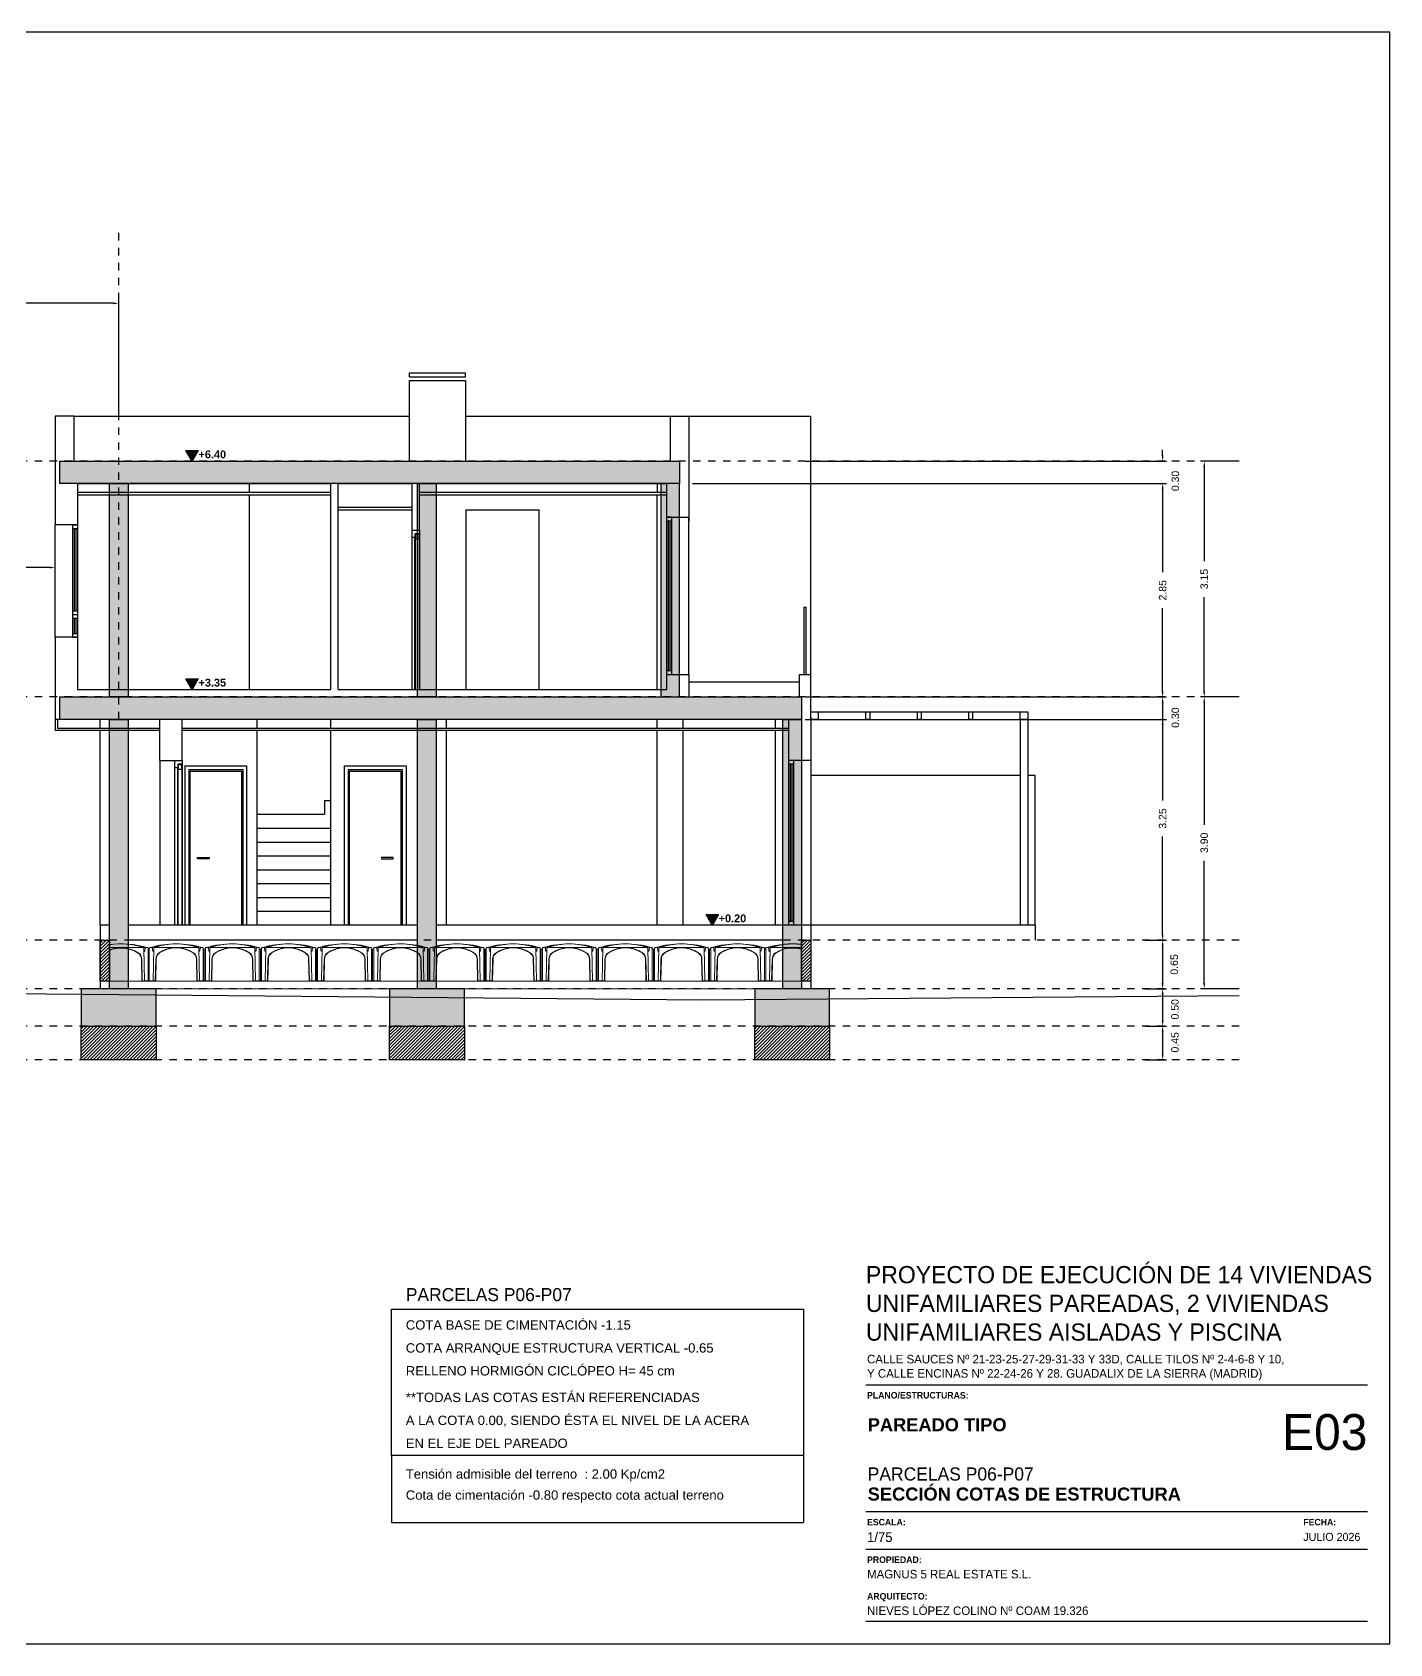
# Model space of a CAD drawing. Extents: x 2455 to 9764, y -806 to 181.
# Drawn here: x 4513.9 to 4532.04, y -409.26 to -387.73 of the extents above; entities that cross this region are included whole.
import ezdxf

# ---------------------------------------------------------------- set-up
doc = ezdxf.new("R2010")
doc.units = 0
doc.header["$LTSCALE"] = 0.2
doc.header["$MEASUREMENT"] = 0
doc.linetypes.add('CONTINUA', pattern=[0])
doc.linetypes.add('RAYITAS', pattern=[0.375, 0.25, -0.125])
doc.layers.get('0').update_dxf_attribs({"linetype": 'CONTINUOUS'})
doc.layers.add('01_cartela', color=6, linetype='CONTINUOUS', plot=False)
for name, color, linetype in [('01_cotas', 4, 'CONTINUOUS'), ('01_MONO inst', 254, 'CONTINUOUS'), ('01_muros', 1, 'CONTINUOUS'), ('01_perfil terreno natural', 170, 'CONTINUOUS'), ('01_proyección', 4, 'RAYITAS'), ('01_texto cartela', 4, 'CONTINUOUS'), ('CUADRO_LINEAS', 7, 'CONTINUOUS'), ('SOMBRAS2', 2, 'CONTINUOUS'), ('WL', 7, 'CONTINUOUS')]:
    doc.layers.add(name, color=color, linetype=linetype)
doc.layers.add('_CAVITI-AUX', color=2, linetype='CONTINUOUS', lineweight=5, plot=False)
doc.styles.add('Century Gothic', font='', dxfattribs={"height": 2})
doc.styles.add('Century Gothic_3', font='', dxfattribs={"height": 4.5})
doc.styles.add('Century Gothic_5', font='', dxfattribs={"height": 2.5})
doc.styles.add('Century Gothic_6', font='', dxfattribs={"height": 11})
doc.styles.add('Estilo1', font='swissel.ttf')
doc.styles.add('NIEVES3', font='swisseb.ttf')
doc.styles.add('ROMANS', font='romans')
doc.styles.get('Century Gothic').set_extended_font_data('Century Gothic')
doc.styles.get('Century Gothic_3').set_extended_font_data('Century Gothic')
doc.styles.get('Century Gothic_5').set_extended_font_data('Century Gothic')
doc.styles.get('Century Gothic_6').set_extended_font_data('Century Gothic')
doc.dimstyles.new('DECIMAL-50', dxfattribs={"dimtxt": 0.08, "dimasz": 0.15, "dimexe": 0.05, "dimexo": 0.05, "dimgap": 0.09, "dimtad": 0, "dimzin": 0, "dimdsep": 46, "dimtxsty": 'ROMANS', "dimblk": 'DOTSMALL', "dimcen": 0.09, "dimclrt": 7, "dimadec": 0, "dimazin": 0, "dimtfac": 1.38, "dimtix": 1, "dimtofl": 0, "dimtmove": 2, "dimatfit": 3, "dimldrblk": 'OBLIQUE', "dimfxl": 1, "dimtolj": 1, "dimtzin": 0, "dimarcsym": 0})

# ---------------------------------------------------------------- blocks, each defined once
blk = doc.blocks.new('C50_frontal')
for points in [[(0, 0.005), (0.1, 0.005), (0.1, 0), (0, 0), (0, 0.43), (0.008, 0.43, 0.414214), (0.015, 0.438)], [(0.073, 0.401, -0.505657), (0.059, 0.409), (0.056, 0.441, 0.383819), (0.046, 0.45), (0.025, 0.45, 0.414214), (0.015, 0.44), (0.015, 0.005)], [(0.065, 0.005), (0.074, 0.441, -0.383819), (0.084, 0.45), (0.666, 0.45, -0.383819), (0.676, 0.441), (0.685, 0.005)], [(0.655, 0.005), (0.649, 0.296, 0.24616), (0.602, 0.382, 0.30084), (0.148, 0.382, 0.246228), (0.101, 0.296), (0.095, 0.005)], [(0.65, 0.005), (0.644, 0.296, 0.24616), (0.599, 0.378, 0.30084), (0.151, 0.378, 0.246228), (0.106, 0.296), (0.1, 0.005)], [(0.75, 0.005), (0.65, 0.005), (0.65, 0), (0.75, 0), (0.75, 0.43), (0.742, 0.43, -0.414214), (0.735, 0.438)], [(0.677, 0.401, 0.505657), (0.691, 0.409), (0.694, 0.441, -0.383819), (0.704, 0.45), (0.725, 0.45, -0.414214), (0.735, 0.44), (0.735, 0.005)]]:
    blk.add_lwpolyline(points, format="xyb")
for centre, radius, start, end in [((0.375, -0.75), 1.25, 73.7398, 106.2602), ((0.375, -0.607), 1.107, 72.7173, 107.2827), ((0.373, -0.359), 0.859, 70.3508, 109.6492)]:
    blk.add_arc(centre, radius, start, end)
blk = doc.blocks.new('*D404')
at = {"layer": '01_cotas', "color": 0, "linetype": 'CONTINUA', "lineweight": -2, "transparency": 16777216}
for p, q in [((4529.983, -393.461), (4529.515, -393.461)), ((4529.983, -396.611), (4529.515, -396.611))]:
    blk.add_line(p, q, dxfattribs=at)
at = {"layer": '01_cotas', "color": 0, "lineweight": -2, "transparency": 16777216}
for p, q in [((4529.565, -393.536), (4529.565, -394.796)), ((4529.565, -396.536), (4529.565, -395.276))]:
    blk.add_line(p, q, dxfattribs=at)
at = {"layer": '01_cotas', "color": 0, "transparency": 16777216}
for points in [[(4529.552, -393.536), (4529.577, -393.536), (4529.565, -393.461)], [(4529.552, -396.536), (4529.577, -396.536), (4529.565, -396.611)]]:
    blk.add_solid(points, dxfattribs=at)
at = {"layer": '01_cotas', "color": 7, "transparency": 16777216, "insert": (4529.565, -395.036), "char_height": 0.1, "attachment_point": 5, "rotation": 90, "style": 'Estilo1'}
blk.add_mtext('\\A1;3.15', dxfattribs=at)
blk = doc.blocks.new('*D405')
at = {"layer": '01_cotas', "color": 0, "linetype": 'CONTINUA', "lineweight": -2, "transparency": 16777216}
for p, q in [((4529.983, -396.611), (4529.515, -396.611)), ((4529.983, -400.511), (4529.515, -400.511))]:
    blk.add_line(p, q, dxfattribs=at)
at = {"layer": '01_cotas', "color": 0, "lineweight": -2, "transparency": 16777216}
for p, q in [((4529.565, -396.686), (4529.565, -398.321)), ((4529.565, -400.436), (4529.565, -398.801))]:
    blk.add_line(p, q, dxfattribs=at)
at = {"layer": '01_cotas', "color": 0, "transparency": 16777216}
for points in [[(4529.552, -396.686), (4529.577, -396.686), (4529.565, -396.611)], [(4529.552, -400.436), (4529.577, -400.436), (4529.565, -400.511)]]:
    blk.add_solid(points, dxfattribs=at)
at = {"layer": '01_cotas', "color": 7, "transparency": 16777216, "insert": (4529.565, -398.561), "char_height": 0.1, "attachment_point": 5, "rotation": 90, "style": 'Estilo1'}
blk.add_mtext('\\A1;3.90', dxfattribs=at)
blk = doc.blocks.new('*D406')
at = {"layer": '01_cotas', "color": 0, "linetype": 'CONTINUA', "lineweight": -2, "transparency": 16777216}
for p, q in [((4528.775, -396.611), (4529.059, -396.611)), ((4528.775, -399.861), (4529.059, -399.861))]:
    blk.add_line(p, q, dxfattribs=at)
at = {"layer": '01_cotas', "color": 0, "lineweight": -2, "transparency": 16777216}
for p, q in [((4529.009, -396.686), (4529.009, -397.996)), ((4529.009, -399.786), (4529.009, -398.476))]:
    blk.add_line(p, q, dxfattribs=at)
at = {"layer": '01_cotas', "color": 0, "transparency": 16777216}
for points in [[(4528.996, -396.686), (4529.021, -396.686), (4529.009, -396.611)], [(4528.996, -399.786), (4529.021, -399.786), (4529.009, -399.861)]]:
    blk.add_solid(points, dxfattribs=at)
at = {"layer": '01_cotas', "color": 7, "transparency": 16777216, "insert": (4529.009, -398.236), "char_height": 0.1, "attachment_point": 5, "rotation": 90, "style": 'Estilo1'}
blk.add_mtext('\\A1;3.25', dxfattribs=at)
blk = doc.blocks.new('*D407')
at = {"layer": '01_cotas', "color": 0, "linetype": 'CONTINUA', "lineweight": -2, "transparency": 16777216}
for p, q in [((4528.825, -393.761), (4529.059, -393.761)), ((4528.825, -396.611), (4529.059, -396.611))]:
    blk.add_line(p, q, dxfattribs=at)
at = {"layer": '01_cotas', "color": 0, "lineweight": -2, "transparency": 16777216}
for p, q in [((4529.009, -393.836), (4529.009, -394.946)), ((4529.009, -396.536), (4529.009, -395.426))]:
    blk.add_line(p, q, dxfattribs=at)
at = {"layer": '01_cotas', "color": 0, "transparency": 16777216}
for points in [[(4528.996, -393.836), (4529.021, -393.836), (4529.009, -393.761)], [(4528.996, -396.536), (4529.021, -396.536), (4529.009, -396.611)]]:
    blk.add_solid(points, dxfattribs=at)
at = {"layer": '01_cotas', "color": 7, "transparency": 16777216, "insert": (4529.009, -395.186), "char_height": 0.1, "attachment_point": 5, "rotation": 90, "style": 'Estilo1'}
blk.add_mtext('\\A1;2.85', dxfattribs=at)
blk = doc.blocks.new('*D408')
at = {"layer": '01_cotas', "color": 0, "linetype": 'CONTINUA', "lineweight": -2, "transparency": 16777216}
for p, q in [((4524.231, -396.611), (4529.059, -396.611)), ((4524.231, -396.911), (4529.059, -396.911))]:
    blk.add_line(p, q, dxfattribs=at)
at = {"layer": '01_cotas', "color": 0, "lineweight": -2, "transparency": 16777216}
for p, q in [((4529.009, -396.536), (4529.009, -396.461)), ((4529.009, -396.986), (4529.009, -397.061))]:
    blk.add_line(p, q, dxfattribs=at)
at = {"layer": '01_cotas', "color": 0, "transparency": 16777216}
for points in [[(4528.996, -396.536), (4529.021, -396.536), (4529.009, -396.611)], [(4528.996, -396.986), (4529.021, -396.986), (4529.009, -396.911)]]:
    blk.add_solid(points, dxfattribs=at)
at = {"layer": '01_cotas', "color": 7, "transparency": 16777216, "insert": (4529.179, -396.888), "char_height": 0.1, "attachment_point": 5, "rotation": 90, "style": 'Estilo1'}
blk.add_mtext('\\A1;0.30', dxfattribs=at)
blk = doc.blocks.new('*D409')
at = {"layer": '01_cotas', "color": 0, "linetype": 'CONTINUA', "lineweight": -2, "transparency": 16777216}
for p, q in [((4528.775, -399.861), (4529.059, -399.861)), ((4528.775, -400.511), (4529.059, -400.511))]:
    blk.add_line(p, q, dxfattribs=at)
at = {"layer": '01_cotas', "color": 0, "lineweight": -2, "transparency": 16777216}
blk.add_line((4529.009, -399.936), (4529.009, -400.436), dxfattribs=at)
at = {"layer": '01_cotas', "color": 0, "transparency": 16777216}
for points in [[(4528.996, -399.936), (4529.021, -399.936), (4529.009, -399.861)], [(4528.996, -400.436), (4529.021, -400.436), (4529.009, -400.511)]]:
    blk.add_solid(points, dxfattribs=at)
at = {"layer": '01_cotas', "color": 7, "transparency": 16777216, "insert": (4529.164, -400.186), "char_height": 0.1, "attachment_point": 5, "rotation": 90, "style": 'Estilo1'}
blk.add_mtext('\\A1;0.65', dxfattribs=at)
blk = doc.blocks.new('*D410')
at = {"layer": '01_cotas', "color": 0, "linetype": 'CONTINUA', "lineweight": -2, "transparency": 16777216}
for p, q in [((4528.775, -400.511), (4529.059, -400.511)), ((4528.775, -401.011), (4529.059, -401.011))]:
    blk.add_line(p, q, dxfattribs=at)
at = {"layer": '01_cotas', "color": 0, "lineweight": -2, "transparency": 16777216}
blk.add_line((4529.009, -400.586), (4529.009, -400.936), dxfattribs=at)
at = {"layer": '01_cotas', "color": 0, "transparency": 16777216}
for points in [[(4528.996, -400.586), (4529.021, -400.586), (4529.009, -400.511)], [(4528.996, -400.936), (4529.021, -400.936), (4529.009, -401.011)]]:
    blk.add_solid(points, dxfattribs=at)
at = {"layer": '01_cotas', "color": 7, "transparency": 16777216, "insert": (4529.174, -400.785), "char_height": 0.1, "attachment_point": 5, "rotation": 90, "style": 'Estilo1'}
blk.add_mtext('\\A1;0.50', dxfattribs=at)
blk = doc.blocks.new('*D403')
at = {"layer": '01_cotas', "color": 0, "lineweight": -2, "transparency": 16777216}
for p, q in [((4529.009, -393.386), (4529.009, -393.311)), ((4529.009, -393.836), (4529.009, -393.911))]:
    blk.add_line(p, q, dxfattribs=at)
at = {"layer": '01_cotas', "color": 0, "linetype": 'CONTINUA', "lineweight": -2, "transparency": 16777216}
for p, q in [((4524.231, -393.461), (4529.059, -393.461)), ((4522.726, -393.761), (4529.059, -393.761))]:
    blk.add_line(p, q, dxfattribs=at)
at = {"layer": '01_cotas', "color": 0, "transparency": 16777216}
for points in [[(4528.996, -393.386), (4529.021, -393.386), (4529.009, -393.461)], [(4528.996, -393.836), (4529.021, -393.836), (4529.009, -393.761)]]:
    blk.add_solid(points, dxfattribs=at)
at = {"layer": '01_cotas', "color": 7, "transparency": 16777216, "insert": (4529.179, -393.725), "char_height": 0.1, "attachment_point": 5, "rotation": 90, "style": 'Estilo1'}
blk.add_mtext('\\A1;0.30', dxfattribs=at)
blk = doc.blocks.new('*D446')
at = {"layer": '01_cotas', "color": 0, "linetype": 'CONTINUA', "lineweight": -2, "transparency": 16777216}
for p, q in [((4528.775, -401.011), (4529.059, -401.011)), ((4528.775, -401.461), (4529.059, -401.461))]:
    blk.add_line(p, q, dxfattribs=at)
at = {"layer": '01_cotas', "color": 0, "lineweight": -2, "transparency": 16777216}
blk.add_line((4529.009, -401.086), (4529.009, -401.386), dxfattribs=at)
at = {"layer": '01_cotas', "color": 0, "transparency": 16777216}
for points in [[(4528.996, -401.086), (4529.021, -401.086), (4529.009, -401.011)], [(4528.996, -401.386), (4529.021, -401.386), (4529.009, -401.461)]]:
    blk.add_solid(points, dxfattribs=at)
at = {"layer": '01_cotas', "color": 7, "transparency": 16777216, "insert": (4529.174, -401.227), "char_height": 0.1, "attachment_point": 5, "rotation": 90, "style": 'Estilo1'}
blk.add_mtext('\\A1;0.45', dxfattribs=at)
blk = doc.blocks.new('*D450')
at = {"layer": '01_cotas', "color": 0, "linetype": 'CONTINUA', "lineweight": -2, "transparency": 16777216}
for p, q in [((4509.196, -392.811), (4509.196, -391.301)), ((4515.056, -392.811), (4515.056, -391.301))]:
    blk.add_line(p, q, dxfattribs=at)
at = {"layer": '01_cotas', "color": 0, "lineweight": -2, "transparency": 16777216}
for p, q in [((4509.271, -391.351), (4511.275, -391.351)), ((4514.981, -391.351), (4512.978, -391.351))]:
    blk.add_line(p, q, dxfattribs=at)
at = {"layer": '01_cotas', "color": 0, "transparency": 16777216}
for points in [[(4509.271, -391.339), (4509.271, -391.364), (4509.196, -391.351)], [(4514.981, -391.339), (4514.981, -391.364), (4515.056, -391.351)]]:
    blk.add_solid(points, dxfattribs=at)
at = {"layer": '01_cotas', "color": 7, "transparency": 16777216, "insert": (4512.126, -391.351), "char_height": 0.1, "width": 1.52292, "attachment_point": 5, "style": 'Estilo1'}
blk.add_mtext('\\A1;ORIGEN REPLANTEO P16\\P5.86', dxfattribs=at)
blk = doc.blocks.new('*D457')
at = {"layer": '01_cotas', "color": 0, "linetype": 'CONTINUA', "lineweight": -2, "transparency": 16777216}
for p, q in [((4509.196, -395.011), (4509.196, -394.832)), ((4514.206, -395.011), (4514.206, -394.832))]:
    blk.add_line(p, q, dxfattribs=at)
at = {"layer": '01_cotas', "color": 0, "lineweight": -2, "transparency": 16777216}
for p, q in [((4509.271, -394.882), (4510.695, -394.882)), ((4514.131, -394.882), (4512.708, -394.882))]:
    blk.add_line(p, q, dxfattribs=at)
at = {"layer": '01_cotas', "color": 0, "transparency": 16777216}
for points in [[(4509.271, -394.87), (4509.271, -394.895), (4509.196, -394.882)], [(4514.131, -394.87), (4514.131, -394.895), (4514.206, -394.882)]]:
    blk.add_solid(points, dxfattribs=at)
at = {"layer": '01_cotas', "color": 7, "transparency": 16777216, "insert": (4511.701, -394.882), "char_height": 0.1, "attachment_point": 5, "style": 'Estilo1'}
blk.add_mtext('\\A1;LÍNEA DE CERRAMIENTO\\P5.01', dxfattribs=at)

msp = doc.modelspace()

# ---------------------------------------------------------------- hatches: boundary and pattern name
at = {"layer": '01_MONO inst', "linetype": 'CONTINUA', "ltscale": 1.5}
h = msp.add_hatch(color=256, dxfattribs=at)
h.dxf.hatch_style = 1
h.paths.add_polyline_path([(4516.036, -393.461), (4515.953, -393.318), (4516.119, -393.318)])
h = msp.add_hatch(color=256, dxfattribs=at)
h.dxf.hatch_style = 1
h.paths.add_polyline_path([(4516.036, -396.511), (4515.953, -396.368), (4516.119, -396.368)])
h = msp.add_hatch(color=256, dxfattribs=at)
h.dxf.hatch_style = 1
h.paths.add_polyline_path([(4522.988, -399.661), (4522.906, -399.518), (4523.071, -399.518)])
at = {"layer": 'SOMBRAS2', "transparency": 33554534}
h = msp.add_hatch(color=254, dxfattribs=at)
h.dxf.hatch_style = 1
h.paths.add_polyline_path([(4514.271, -393.461), (4522.551, -393.461), (4522.551, -393.761), (4514.271, -393.761)])
h = msp.add_hatch(color=254, dxfattribs=at)
h.dxf.hatch_style = 1
h.paths.add_polyline_path([(4514.931, -393.761), (4515.181, -393.761), (4515.181, -396.611), (4514.931, -396.611)])
h = msp.add_hatch(color=254, dxfattribs=at)
h.dxf.hatch_style = 1
h.paths.add_polyline_path([(4519.051, -393.761), (4519.301, -393.761), (4519.301, -396.611), (4519.051, -396.611)])
h = msp.add_hatch(color=254, dxfattribs=at)
h.dxf.hatch_style = 1
h.paths.add_polyline_path([(4522.551, -393.761), (4522.301, -393.761), (4522.301, -396.611), (4522.551, -396.611)])
h = msp.add_hatch(color=254, dxfattribs=at)
h.dxf.hatch_style = 1
h.paths.add_polyline_path([(4514.271, -396.611), (4524.181, -396.611), (4524.181, -396.911), (4514.271, -396.911)])
h = msp.add_hatch(color=254, dxfattribs=at)
h.dxf.hatch_style = 1
h.paths.add_polyline_path([(4514.931, -396.911), (4515.181, -396.911), (4515.181, -400.511), (4514.931, -400.511)])
h = msp.add_hatch(color=254, dxfattribs=at)
h.dxf.hatch_style = 1
h.paths.add_polyline_path([(4519.051, -396.911), (4519.301, -396.911), (4519.301, -400.511), (4519.051, -400.511)])
h = msp.add_hatch(color=254, dxfattribs=at)
h.dxf.hatch_style = 1
h.paths.add_polyline_path([(4523.931, -396.911), (4524.181, -396.911), (4524.181, -400.511), (4523.931, -400.511)])
at = {"layer": 'SOMBRAS2'}
h = msp.add_hatch(dxfattribs=at)
h.set_pattern_fill('ANSI31', color=256, scale=0.25)
h.set_pattern_definition([(45, (74.162124, 0), (-0.02209708691, 0.02209708691), [])])
h.paths.add_polyline_path([(4514.806, -399.861), (4514.931, -399.861), (4514.931, -400.411), (4514.806, -400.411)])
h = msp.add_hatch(dxfattribs=at)
h.set_pattern_fill('ANSI31', color=256, scale=0.25)
h.set_pattern_definition([(45, (83.537124, 0), (-0.02209708691, 0.02209708691), [])])
h.paths.add_polyline_path([(4524.181, -399.861), (4524.306, -399.861), (4524.306, -400.411), (4524.181, -400.411)])
at = {"layer": 'SOMBRAS2', "transparency": 33554534}
h = msp.add_hatch(color=254, dxfattribs=at)
h.dxf.hatch_style = 1
h.paths.add_polyline_path([(4514.556, -401.011), (4515.556, -401.011), (4515.556, -400.511), (4514.556, -400.511)])
h = msp.add_hatch(color=254, dxfattribs=at)
h.dxf.hatch_style = 1
h.paths.add_polyline_path([(4518.676, -401.011), (4519.676, -401.011), (4519.676, -400.511), (4518.676, -400.511)])
h = msp.add_hatch(color=254, dxfattribs=at)
h.dxf.hatch_style = 1
h.paths.add_polyline_path([(4523.556, -401.011), (4524.556, -401.011), (4524.556, -400.511), (4523.556, -400.511)])
at = {"layer": 'SOMBRAS2'}
h = msp.add_hatch(dxfattribs=at)
h.set_pattern_fill('ANSI31', color=256, scale=0.25)
h.set_pattern_definition([(45, (-9, -2e-13), (-0.02209708691, 0.02209708691), [])])
h.paths.add_polyline_path([(4514.556, -401.011), (4515.556, -401.011), (4515.556, -401.461), (4514.556, -401.461)])
h = msp.add_hatch(dxfattribs=at)
h.set_pattern_fill('ANSI31', color=256, scale=0.25)
h.set_pattern_definition([(45, (-4.88, 0), (-0.02209708691, 0.02209708691), [])])
h.paths.add_polyline_path([(4518.676, -401.011), (4519.676, -401.011), (4519.676, -401.461), (4518.676, -401.461)])
h = msp.add_hatch(dxfattribs=at)
h.set_pattern_fill('ANSI31', color=256, scale=0.25)
h.paths.add_polyline_path([(4523.556, -401.011), (4524.556, -401.011), (4524.556, -401.461), (4523.556, -401.461)])

# ---------------------------------------------------------------- linework, layer by layer
at = {"layer": '01_cartela', "color": 3}
msp.add_lwpolyline([(4501.407, -387.729), (4501.407, -409.264), (4532.045, -409.264), (4532.045, -387.729)], close=True, dxfattribs=at)
at = {"layer": '01_MONO inst'}
for p, q in [((4518.939, -392.385, 0), (4519.689, -392.385, 0)), ((4518.939, -392.385, 0), (4518.939, -393.461, 0)), ((4519.689, -392.385, 0), (4519.689, -393.461, 0)), ((4514.456, -392.861, 0), (4514.206, -392.861, 0)), ((4514.206, -392.861, 0), (4514.206, -394.311, 0)), ((4514.456, -392.861, 0), (4514.456, -393.461, 0)), ((4514.456, -392.861, 0), (4518.939, -392.861, 0)), ((4519.689, -392.861, 0), (4522.426, -392.861, 0)), ((4522.426, -392.861, 0), (4522.426, -393.461, 0)), ((4522.426, -392.861, 0), (4522.676, -392.861, 0)), ((4522.676, -392.861, 0), (4522.676, -394.261, 0)), ((4522.676, -392.861, 0), (4524.306, -392.861, 0)), ((4524.306, -396.311, 0), (4524.306, -392.862, 0)), ((4514.456, -393.461, 0), (4522.426, -393.461, 0)), ((4514.506, -393.761, 0), (4514.506, -394.311, 0)), ((4514.506, -393.761, 0), (4517.891, -393.761, 0)), ((4516.806, -393.881, 0), (4516.806, -393.761, 0)), ((4517.891, -396.511, 0), (4517.891, -393.761, 0)), ((4517.991, -393.761, 0), (4518.976, -393.761, 0)), ((4517.991, -396.511, 0), (4517.991, -393.761, 0)), ((4518.976, -394.381, 0), (4518.976, -393.761, 0)), ((4519.076, -393.761, 0), (4522.376, -393.761, 0)), ((4519.076, -394.381, 0), (4519.076, -393.761, 0)), ((4522.251, -393.761, 0), (4522.251, -393.881, 0)), ((4522.376, -393.761, 0), (4522.376, -394.261, 0)), ((4517.891, -393.881, 0), (4514.506, -393.881, 0)), ((4514.506, -393.911, 0), (4517.891, -393.911, 0)), ((4516.806, -396.511, 0), (4516.806, -393.911, 0)), ((4518.976, -394.081, 0), (4517.991, -394.081, 0)), ((4522.376, -393.881, 0), (4519.076, -393.881, 0)), ((4519.076, -393.911, 0), (4522.376, -393.911, 0)), ((4522.251, -396.511, 0), (4522.251, -393.911, 0)), ((4517.991, -394.111, 0), (4518.976, -394.111, 0)), ((4519.701, -396.511, 0), (4519.701, -394.111, 0)), ((4519.701, -394.111, 0), (4520.676, -394.111, 0)), ((4520.676, -396.511, 0), (4520.676, -394.111, 0)), ((4522.376, -394.211, 0), (4522.676, -394.211, 0)), ((4514.506, -394.311, 0), (4514.206, -394.311, 0)), ((4518.976, -394.381, 0), (4519.076, -394.381, 0)), ((4518.976, -394.481, 0), (4518.976, -394.381, 0)), ((4519.015, -394.481, 0), (4518.976, -394.481, 0)), ((4518.976, -396.511, 0), (4518.976, -394.481, 0)), ((4519.076, -394.431, 0), (4519.015, -394.431, 0)), ((4519.015, -394.431, 0), (4519.015, -394.481, 0)), ((4519.015, -396.511, 0), (4519.015, -394.481, 0)), ((4519.021, -396.511, 0), (4519.021, -394.497, 0)), ((4519.071, -394.497, 0), (4519.071, -396.511, 0)), ((4519.076, -394.381, 0), (4519.076, -394.431, 0)), ((4519.076, -394.431, 0), (4519.076, -396.511, 0)), ((4514.206, -395.811, 0), (4514.206, -396.961, 0)), ((4514.506, -395.811, 0), (4514.206, -395.811, 0)), ((4514.506, -395.811, 0), (4514.506, -396.511, 0)), ((4522.376, -396.311, 0), (4522.376, -396.511, 0)), ((4522.376, -396.311, 0), (4522.676, -396.311, 0)), ((4522.676, -396.311, 0), (4522.676, -396.611, 0)), ((4524.156, -396.611, 0), (4524.156, -396.311, 0)), ((4524.156, -396.311, 0), (4524.306, -396.311, 0)), ((4524.306, -396.831, 0), (4524.306, -396.311, 0)), ((4514.506, -396.511, 0), (4517.891, -396.511, 0)), ((4517.991, -396.511, 0), (4522.376, -396.511, 0)), ((4522.676, -396.611, 0), (4524.156, -396.611, 0)), ((4524.306, -396.881, 0), (4524.306, -397.461, 0)), ((4515.606, -396.911, 0), (4514.206, -396.911, 0)), ((4514.206, -396.911, 0), (4514.206, -397.061, 0)), ((4515.606, -397.061, 0), (4514.206, -397.061, 0)), ((4514.236, -396.911, 0), (4514.236, -397.031, 0)), ((4515.606, -397.031, 0), (4514.236, -397.031, 0)), ((4514.806, -397.031, 0), (4514.806, -396.911, 0)), ((4514.806, -399.661, 0), (4514.806, -397.061, 0)), ((4515.606, -397.461, 0), (4515.606, -396.911, 0)), ((4515.906, -397.461, 0), (4515.906, -396.911, 0)), ((4524.006, -396.911, 0), (4515.906, -396.911, 0)), ((4524.006, -397.031, 0), (4515.906, -397.031, 0)), ((4524.006, -397.061, 0), (4515.906, -397.061, 0)), ((4516.906, -397.031, 0), (4516.906, -396.911, 0)), ((4516.906, -399.661, 0), (4516.906, -397.061, 0)), ((4517.891, -397.031, 0), (4517.891, -396.911, 0)), ((4517.891, -399.661, 0), (4517.891, -397.061, 0)), ((4519.436, -397.031, 0), (4519.436, -396.911, 0)), ((4519.436, -399.661, 0), (4519.436, -397.061, 0)), ((4522.251, -397.031, 0), (4522.251, -396.911, 0)), ((4522.251, -399.661, 0), (4522.251, -397.061, 0)), ((4522.601, -397.031, 0), (4522.601, -396.911, 0)), ((4522.601, -399.661, 0), (4522.601, -397.061, 0)), ((4523.836, -397.031, 0), (4523.836, -396.911, 0)), ((4523.836, -399.661, 0), (4523.836, -397.061, 0)), ((4524.006, -396.911, 0), (4524.006, -397.461, 0)), ((4515.606, -397.461, 0), (4515.906, -397.461, 0)), ((4515.606, -397.461, 0), (4515.606, -399.661, 0)), ((4515.806, -397.561, 0), (4515.806, -397.461, 0)), ((4515.906, -397.511, 0), (4515.845, -397.511, 0)), ((4515.845, -397.511, 0), (4515.845, -397.561, 0)), ((4515.906, -397.461, 0), (4515.906, -397.511, 0)), ((4515.906, -397.511, 0), (4515.906, -399.661, 0)), ((4524.306, -397.461, 0), (4524.006, -397.461, 0)), ((4515.845, -397.561, 0), (4515.806, -397.561, 0)), ((4515.806, -399.661, 0), (4515.806, -397.561, 0)), ((4515.845, -399.661, 0), (4515.845, -397.561, 0)), ((4515.851, -399.661, 0), (4515.851, -397.577, 0)), ((4515.901, -397.577, 0), (4515.901, -399.661, 0)), ((4516.906, -398.179, 0), (4517.806, -398.179, 0)), ((4517.806, -397.994, 0), (4517.806, -398.179, 0)), ((4517.806, -397.994, 0), (4517.891, -397.994, 0)), ((4516.906, -398.364, 0), (4517.891, -398.364, 0)), ((4516.906, -398.55, 0), (4517.891, -398.55, 0)), ((4516.906, -398.735, 0), (4517.891, -398.735, 0)), ((4516.906, -398.92, 0), (4517.891, -398.92, 0)), ((4516.906, -399.105, 0), (4517.891, -399.105, 0)), ((4516.906, -399.291, 0), (4517.891, -399.291, 0)), ((4514.931, -399.661, 0), (4514.806, -399.661, 0)), ((4514.806, -399.661, 0), (4514.806, -400.511, 0)), ((4519.051, -399.661, 0), (4515.181, -399.661, 0)), ((4516.906, -399.476, 0), (4517.891, -399.476, 0)), ((4527.306, -399.661, 0), (4519.301, -399.661, 0)), ((4527.306, -399.661, 0), (4527.306, -399.861, 0)), ((4519.051, -399.861, 0), (4515.181, -399.861, 0)), ((4523.931, -399.861, 0), (4519.301, -399.861, 0))]:
    msp.add_line(p, q, dxfattribs=at)
at = {"layer": '01_MONO inst', "linetype": 'CONTINUA'}
for p, q in [((4522.376, -394.211, 0), (4522.376, -396.311, 0)), ((4522.446, -394.211, 0), (4522.376, -394.211, 0)), ((4522.446, -394.211, 0), (4522.376, -394.211, 0)), ((4522.446, -394.261, 0), (4522.376, -394.261, 0)), ((4522.399, -394.261, 0), (4522.399, -396.261, 0)), ((4522.423, -394.261, 0), (4522.423, -396.261, 0)), ((4522.446, -394.211, 0), (4522.446, -396.311, 0)), ((4522.676, -396.311, 0), (4522.676, -394.211, 0)), ((4514.206, -395.811, 0), (4514.206, -394.311, 0)), ((4514.436, -394.311, 0), (4514.506, -394.311, 0)), ((4514.436, -394.311, 0), (4514.506, -394.311, 0)), ((4514.436, -394.311, 0), (4514.436, -395.811, 0)), ((4514.436, -394.361, 0), (4514.506, -394.361, 0)), ((4514.459, -394.361, 0), (4514.459, -395.461, 0)), ((4514.483, -394.361, 0), (4514.483, -395.461, 0)), ((4514.506, -394.311, 0), (4514.506, -395.811, 0)), ((4514.436, -395.461, 0), (4514.506, -395.461, 0)), ((4514.436, -395.511, 0), (4514.506, -395.511, 0)), ((4514.436, -395.561, 0), (4514.506, -395.561, 0)), ((4514.459, -395.561, 0), (4514.459, -395.763, 0)), ((4514.483, -395.561, 0), (4514.483, -395.763, 0)), ((4524.216, -395.411, 0), (4524.246, -395.411, 0)), ((4524.216, -396.311, 0), (4524.216, -395.411, 0)), ((4524.246, -396.311, 0), (4524.246, -395.411, 0)), ((4514.436, -395.763, 0), (4514.506, -395.763, 0)), ((4514.436, -395.813, 0), (4514.506, -395.813, 0)), ((4522.446, -396.261, 0), (4522.376, -396.261, 0)), ((4522.676, -396.411, 0), (4524.156, -396.411, 0)), ((4524.406, -396.811, 0), (4525.044, -396.811, 0)), ((4525.094, -396.811, 0), (4525.731, -396.811, 0)), ((4525.781, -396.811, 0), (4526.419, -396.811, 0)), ((4526.469, -396.811, 0), (4527.106, -396.811, 0)), ((4524.406, -396.911, 0), (4525.044, -396.911, 0)), ((4525.094, -396.911, 0), (4525.731, -396.911, 0)), ((4525.781, -396.911, 0), (4526.419, -396.911, 0)), ((4526.469, -396.911, 0), (4527.106, -396.911, 0)), ((4527.106, -396.911, 0), (4527.106, -399.661, 0)), ((4527.206, -396.911, 0), (4527.206, -399.661, 0)), ((4515.941, -397.531, 0), (4516.766, -397.531, 0)), ((4515.941, -397.531, 0), (4515.941, -399.661, 0)), ((4516.766, -397.531, 0), (4516.766, -399.661, 0)), ((4518.071, -397.531, 0), (4518.896, -397.531, 0)), ((4518.071, -397.531, 0), (4518.071, -399.661, 0)), ((4518.896, -397.531, 0), (4518.896, -399.661, 0)), ((4524.006, -397.461, 0), (4524.006, -399.661, 0)), ((4524.076, -397.461, 0), (4524.006, -397.461, 0)), ((4524.076, -397.461, 0), (4524.006, -397.461, 0)), ((4524.076, -397.511, 0), (4524.006, -397.511, 0)), ((4524.029, -397.511, 0), (4524.029, -399.611, 0)), ((4524.053, -397.511, 0), (4524.053, -399.611, 0)), ((4524.076, -397.461, 0), (4524.076, -399.661, 0)), ((4524.306, -397.461, 0), (4524.306, -400.511, 0)), ((4515.991, -397.581, 0), (4515.991, -399.661, 0)), ((4515.991, -397.581, 0), (4516.716, -397.581, 0)), ((4516.011, -399.661, 0), (4516.011, -397.604, 0)), ((4516.011, -397.604, 0), (4516.696, -397.604, 0)), ((4516.696, -397.604, 0), (4516.696, -399.661, 0)), ((4516.716, -397.581, 0), (4516.716, -399.661, 0)), ((4518.121, -397.581, 0), (4518.121, -399.661, 0)), ((4518.121, -397.581, 0), (4518.846, -397.581, 0)), ((4518.141, -399.661, 0), (4518.141, -397.604, 0)), ((4518.141, -397.604, 0), (4518.826, -397.604, 0)), ((4518.826, -397.604, 0), (4518.826, -399.661, 0)), ((4518.846, -397.581, 0), (4518.846, -399.661, 0)), ((4527.106, -397.661, 0), (4524.306, -397.661, 0)), ((4527.306, -397.661, 0), (4527.206, -397.661, 0)), ((4527.306, -399.661, 0), (4527.306, -397.661, 0)), ((4524.076, -399.611, 0), (4524.006, -399.611, 0))]:
    msp.add_line(p, q, dxfattribs=at)
at = {"layer": '01_MONO inst', "elevation": 0}
for points in [[(4519.689, -392.287), (4518.939, -392.287), (4518.939, -392.336), (4519.689, -392.336)], [(4519.021, -394.439), (4519.021, -394.497), (4519.071, -394.497), (4519.071, -394.439)], [(4524.306, -396.811), (4524.406, -396.811), (4524.406, -396.911), (4524.306, -396.911)], [(4525.044, -396.811), (4525.094, -396.811), (4525.094, -396.911), (4525.044, -396.911)], [(4525.731, -396.811), (4525.781, -396.811), (4525.781, -396.911), (4525.731, -396.911)], [(4526.419, -396.811), (4526.469, -396.811), (4526.469, -396.911), (4526.419, -396.911)], [(4527.106, -396.811), (4527.206, -396.811), (4527.206, -396.911), (4527.106, -396.911)], [(4515.851, -397.519), (4515.851, -397.577), (4515.901, -397.577), (4515.901, -397.519)]]:
    msp.add_lwpolyline(points, close=True, dxfattribs=at)
at = {"layer": '01_MONO inst', "linetype": 'CONTINUA', "ltscale": 1.5, "elevation": 0}
for points in [[(4516.036, -393.461), (4515.953, -393.318), (4516.119, -393.318)], [(4516.036, -396.511), (4515.953, -396.368), (4516.119, -396.368)], [(4522.988, -399.661), (4522.906, -399.518), (4523.071, -399.518)]]:
    msp.add_lwpolyline(points, close=True, dxfattribs=at)
at = {"layer": '01_MONO inst', "linetype": 'CONTINUA', "elevation": 0}
for points in [[(4516.111, -398.775), (4516.111, -398.756), (4516.267, -398.756), (4516.267, -398.775)], [(4518.726, -398.775), (4518.726, -398.756), (4518.57, -398.756), (4518.57, -398.775)]]:
    msp.add_lwpolyline(points, close=True, dxfattribs=at)
at = {"layer": '01_muros', "elevation": 0}
for points in [[(4514.271, -393.461), (4522.551, -393.461), (4522.551, -393.761), (4514.271, -393.761)], [(4514.931, -393.761), (4515.181, -393.761), (4515.181, -396.611), (4514.931, -396.611)], [(4519.051, -393.761), (4519.301, -393.761), (4519.301, -396.611), (4519.051, -396.611)], [(4522.551, -393.761), (4522.301, -393.761), (4522.301, -396.611), (4522.551, -396.611)], [(4514.271, -396.611), (4524.181, -396.611), (4524.181, -396.911), (4514.271, -396.911)], [(4514.931, -396.911), (4515.181, -396.911), (4515.181, -400.511), (4514.931, -400.511)], [(4519.051, -396.911), (4519.301, -396.911), (4519.301, -400.511), (4519.051, -400.511)], [(4523.931, -396.911), (4524.181, -396.911), (4524.181, -400.511), (4523.931, -400.511)], [(4514.806, -399.861), (4514.931, -399.861), (4514.931, -400.411), (4514.806, -400.411)], [(4524.181, -399.861), (4524.306, -399.861), (4524.306, -400.411), (4524.181, -400.411)], [(4514.556, -401.011), (4515.556, -401.011), (4515.556, -400.511), (4514.556, -400.511)], [(4518.676, -401.011), (4519.676, -401.011), (4519.676, -400.511), (4518.676, -400.511)], [(4523.556, -401.011), (4524.556, -401.011), (4524.556, -400.511), (4523.556, -400.511)], [(4514.556, -401.011), (4515.556, -401.011), (4515.556, -401.461), (4514.556, -401.461)], [(4518.676, -401.011), (4519.676, -401.011), (4519.676, -401.461), (4518.676, -401.461)], [(4523.556, -401.011), (4524.556, -401.011), (4524.556, -401.461), (4523.556, -401.461)]]:
    msp.add_lwpolyline(points, close=True, dxfattribs=at)
at = {"layer": '01_perfil terreno natural', "elevation": 0}
msp.add_lwpolyline([(4509.196, -399.861), (4510.578, -400.061), (4511.381, -400.311), (4512.12, -400.561), (4522.87, -400.661), (4530.033, -400.601)], dxfattribs=at)
at = {"layer": '01_proyección', "color": 10}
for p, q in [((4515.056, -396.911, 0), (4515.056, -390.356, 0)), ((4530.033, -399.861, 0), (4503.037, -399.861, 0))]:
    msp.add_line(p, q, dxfattribs=at)
at = {"layer": '01_proyección', "color": 120}
for p, q in [((4530.033, -393.461, 0), (4503.037, -393.461, 0)), ((4530.033, -396.611, 0), (4503.037, -396.611, 0)), ((4530.033, -400.511, 0), (4503.037, -400.511, 0)), ((4530.033, -401.011, 0), (4503.037, -401.011, 0)), ((4530.033, -401.461, 0), (4503.037, -401.461, 0))]:
    msp.add_line(p, q, dxfattribs=at)
at = {"layer": '01_texto cartela', "color": 5}
for p, q in [((4525.043, -405.803), (4531.745, -405.803)), ((4525.043, -407.497), (4531.745, -407.497)), ((4525.043, -408), (4531.745, -408)), ((4525.043, -408.964), (4531.745, -408.964))]:
    msp.add_line(p, q, dxfattribs=at)
at = {"layer": '_CAVITI-AUX'}
for p, q in [((4514.806, -400.411, 0), (4519.301, -400.411)), ((4515.556, -400.511, 0), (4518.676, -400.511, 0)), ((4519.301, -400.411, 0), (4524.306, -400.411, 0)), ((4519.676, -400.511, 0), (4523.556, -400.511, 0))]:
    msp.add_line(p, q, dxfattribs=at)
for points in [[(4514.931, -399.961), (4515.381, -399.961, -0.383819), (4515.391, -399.97), (4515.4, -400.406)], [(4515.37, -400.406), (4515.364, -400.115, 0.24616), (4515.317, -400.03, 0.250231), (4514.931, -399.993, 0.250231)], [(4515.365, -400.406), (4515.359, -400.115, 0.24616), (4515.314, -400.034, 0.251601), (4514.931, -399.999, 0.251601)], [(4515.465, -400.406), (4515.365, -400.406), (4515.365, -400.411), (4515.465, -400.411), (4515.465, -399.981), (4515.458, -399.981, -0.414214), (4515.45, -399.974)], [(4515.392, -400.011, 0.505657), (4515.406, -400.002), (4515.409, -399.97, -0.383819), (4515.419, -399.961), (4515.44, -399.961, -0.414214), (4515.45, -399.971), (4515.45, -400.406)], [(4523.688, -400.406), (4523.788, -400.406), (4523.788, -400.411), (4523.688, -400.411), (4523.688, -399.981), (4523.695, -399.981, 0.414214), (4523.703, -399.974)], [(4523.761, -400.011, -0.505657), (4523.747, -400.002), (4523.744, -399.97, 0.383819), (4523.734, -399.961), (4523.713, -399.961, 0.414214), (4523.703, -399.971), (4523.703, -400.406)], [(4524.181, -399.961), (4523.772, -399.961, 0.383819), (4523.762, -399.97), (4523.753, -400.406)], [(4523.783, -400.406), (4523.789, -400.115, -0.24616), (4523.836, -400.03, -0.222885), (4524.181, -399.979, -0.222885)], [(4523.788, -400.406), (4523.794, -400.115, -0.24616), (4523.838, -400.034, -0.223859), (4524.181, -399.984, -0.223859)]]:
    msp.add_lwpolyline(points, format="xyb", dxfattribs=at)
for centre, radius, start, end in [((4515.09, -401.161), 1.25, 73.7398, 97.2958), ((4515.088, -400.77), 0.859, 70.3508, 100.5003), ((4515.09, -401.019), 1.107, 72.7173, 98.2413), ((4524.063, -401.161), 1.25, 84.5528, 106.2602), ((4524.063, -401.019), 1.107, 83.8489, 107.2827), ((4524.065, -400.77), 0.859, 82.2086, 109.6492)]:
    msp.add_arc(centre, radius, start, end, dxfattribs=at)
at = {"layer": 'CUADRO_LINEAS'}
for p, q in [((4518.703, -406.747), (4518.703, -407.644)), ((4524.207, -406.747), (4524.207, -407.644)), ((4518.703, -407.644), (4524.207, -407.644))]:
    msp.add_line(p, q, dxfattribs=at)
msp.add_lwpolyline([(4518.703, -404.794), (4524.207, -404.794), (4524.207, -406.747), (4518.703, -406.747)], close=True, dxfattribs=at)

# ---------------------------------------------------------------- block references
at = {"layer": '_CAVITI-AUX'}
for p in [(4515.45, -400.411), (4516.2, -400.411), (4516.95, -400.411), (4517.7, -400.411), (4518.45, -400.411), (4519.201, -400.411)]:
    msp.add_blockref('C50_frontal', p, dxfattribs=at)
at = {"layer": '_CAVITI-AUX', "xscale": -1}
for p in [(4520.703, -400.411), (4521.453, -400.411), (4522.203, -400.411), (4522.953, -400.411), (4523.703, -400.411)]:
    msp.add_blockref('C50_frontal', p, dxfattribs=at)

# ---------------------------------------------------------------- texts
at = {"layer": '01_MONO inst', "ltscale": 1.5, "style": 'NIEVES3'}
for s, p in [('+6.40', (4516.123, -393.422, 0)), ('+3.35', (4516.123, -396.472, 0)), ('+0.20', (4523.075, -399.622, 0))]:
    msp.add_text(s, height=0.1041, dxfattribs=at).set_placement(p)
at = {"layer": '01_texto cartela', "color": 5}
for s, insert, char_height, width, attachment_point, style in [('\\PPROYECTO DE EJECUCIÓN DE 14 VIVIENDAS UNIFAMILIARES PAREADAS, 2 VIVIENDAS UNIFAMILIARES AISLADAS Y PISCINA', (4525.043, -403.833), 0.23, 6.82217, 1, 'Century Gothic_3'), ('CALLE SAUCES Nº 21-23-25-27-29-31-33 Y 33D, CALLE TILOS Nº 2-4-6-8 Y 10, \\PY CALLE ENCINAS Nº 22-24-26 Y 28. GUADALIX DE LA SIERRA (MADRID)', (4525.058, -405.403), 0.11455, 9.24681, 1, 'Century Gothic'), ('{\\fCentury Gothic|b1|i0|c0|p34;PLANO/ESTRUCTURAS: }', (4525.058, -405.9), 0.08701, 2.11715, 1, 'Century Gothic'), ('\\pt2.3273;\\PPARCELAS P06-P07 ', (4525.067, -407.085), 0.17455, 7.00908, 7, 'Century Gothic_5'), ('\\pt2.3273;SECCIÓN COTAS DE ESTRUCTURA', (4525.067, -407.353), 0.17455, 7.00908, 7, 'NIEVES3'), ('{\\fCentury Gothic|b1|i0|c0|p34;ESCALA: }', (4525.058, -407.595), 0.08701, 2.11715, 1, 'Century Gothic'), ('{\\fCentury Gothic|b1|i0|c0|p34;FECHA: }', (4530.889, -407.595), 0.08701, 2.11715, 1, 'Century Gothic'), ('1/75', (4525.058, -407.773), 0.1309, 2.11715, 1, 'Century Gothic'), ('JULIO 2026', (4530.889, -407.782), 0.1069, 3.50438, 1, 'Century Gothic'), ('{\\fCentury Gothic|b1|i0|c0|p34;PROPIEDAD:}', (4525.058, -408.097), 0.08701, 0.83709, 1, 'Century Gothic'), ('MAGNUS 5 REAL ESTATE S.L.', (4525.058, -408.276), 0.11455, 4.88231, 1, 'Century Gothic'), ('{\\fCentury Gothic|b1|i0|c0|p34;ARQUITECTO:}', (4525.058, -408.586), 0.08701, 0.83709, 1, 'Century Gothic'), ('NIEVES LÓPEZ COLINO Nº COAM 19.326', (4525.058, -408.765), 0.11455, 3.65153, 1, 'Century Gothic')]:
    msp.add_mtext(s, dxfattribs=dict(at, insert=insert, char_height=char_height, width=width, attachment_point=attachment_point, style=style))
at = {"layer": '01_texto cartela', "color": 10, "insert": (4518.893, -404.688), "char_height": 0.17455, "width": 7.00908, "attachment_point": 7, "style": 'Century Gothic_5'}
msp.add_mtext('\\pt2.3273;\\PPARCELAS P06-P07 ', dxfattribs=at)
at = {"layer": '01_texto cartela', "color": 1}
for s, insert, char_height, width, attachment_point, style in [('\\pt2.3273;PAREADO TIPO ', (4525.067, -406.427), 0.17455, 7.00908, 7, 'NIEVES3'), ('E03', (4531.745, -406.195), 0.4786, 1.04985, 3, 'Century Gothic_6')]:
    msp.add_mtext(s, dxfattribs=dict(at, insert=insert, char_height=char_height, width=width, attachment_point=attachment_point, style=style))
at = {"layer": 'WL', "color": 5, "linetype": 'Continuous', "style": 'Estilo1'}
for s, p in [('COTA BASE DE CIMENTACIÓN -1.15', (4518.893, -405.066)), ('COTA ARRANQUE ESTRUCTURA VERTICAL -0.65', (4518.893, -405.373)), ('**TODAS LAS COTAS ESTÁN REFERENCIADAS ', (4518.893, -406.034)), ('A LA COTA 0.00, SIENDO ÉSTA EL NIVEL DE LA ACERA ', (4518.893, -406.341)), ('EN EL EJE DEL PAREADO', (4518.893, -406.647))]:
    msp.add_text(s, height=0.125, dxfattribs=at).set_placement(p)
at = {"layer": 'WL', "color": 10, "linetype": 'Continuous', "style": 'Estilo1'}
for s, p in [('RELLENO HORMIGÓN CICLÓPEO H= 45 cm', (4518.893, -405.679)), ('Tensión admisible del terreno  : 2.00 Kp/cm2', (4518.893, -407.058)), ('Cota de cimentación -0.80 respecto cota actual terreno', (4518.893, -407.339))]:
    msp.add_text(s, height=0.125, dxfattribs=at).set_placement(p)

# ---------------------------------------------------------------- dimensions: what is measured, and where the dimension line sits
at = {"layer": '01_cotas'}
for base, p1, p2, text, picture, middle in [((4509.196, -391.351), (4515.056, -392.861, 0), (4509.196, -392.861, 0), 'ORIGEN REPLANTEO P16\\P<>', '*D450', (4512.126, -391.351)), ((4509.196, -394.882), (4514.206, -395.061, 0), (4509.196, -395.061, 0), 'LÍNEA DE CERRAMIENTO\\P<>', '*D457', (4511.701, -394.882))]:
    dim = msp.add_linear_dim(base=base, p1=p1, p2=p2, text=text, dimstyle='DECIMAL-50', override={"dimtxt": 0.1, "dimasz": 0.075, "dimtxsty": 'Estilo1', "dimsah": 1, "dimfxl": 0.09, "dimarcsym": 2}, dxfattribs=at)
    dim.commit()
    dim.dimension.update_dxf_attribs({"geometry": picture, "text_midpoint": middle})
for base, p1, p2, picture, middle in [((4529.009, -393.761), (4524.181, -393.461, 0), (4522.676, -393.761, 0), '*D403', (4529.179, -393.725)), ((4529.009, -396.911), (4524.181, -396.611, 0), (4524.181, -396.911, 0), '*D408', (4529.179, -396.888)), ((4529.009, -400.511), (4528.725, -399.861, 0), (4528.725, -400.511, 0), '*D409', (4529.164, -400.186)), ((4529.009, -401.011), (4528.725, -400.511, 0), (4528.725, -401.011, 0), '*D410', (4529.174, -400.785)), ((4529.009, -401.461), (4528.725, -401.011, 0), (4528.725, -401.461, 0), '*D446', (4529.174, -401.227))]:
    dim = msp.add_linear_dim(base=base, p1=p1, p2=p2, angle=90, dimstyle='DECIMAL-50', override={"dimtxt": 0.1, "dimasz": 0.075, "dimtxsty": 'Estilo1', "dimsah": 1, "dimfxl": 0.09, "dimarcsym": 2}, dxfattribs=at)
    dim.commit()
    dim.dimension.update_dxf_attribs({"geometry": picture, "text_midpoint": middle, "dimtype": 160})
for base, p1, p2, picture, middle in [((4529.565, -396.611), (4530.033, -393.461, 0), (4530.033, -396.611, 0), '*D404', (4529.565, -395.036)), ((4529.009, -393.761), (4528.775, -396.611), (4528.775, -393.761), '*D407', (4529.009, -395.186)), ((4529.009, -396.611), (4528.725, -399.861, 0), (4528.725, -396.611, 0), '*D406', (4529.009, -398.236)), ((4529.565, -400.511), (4530.033, -396.611, 0), (4530.033, -400.511, 0), '*D405', (4529.565, -398.561))]:
    dim = msp.add_linear_dim(base=base, p1=p1, p2=p2, angle=90, dimstyle='DECIMAL-50', override={"dimtxt": 0.1, "dimasz": 0.075, "dimtxsty": 'Estilo1', "dimsah": 1, "dimfxl": 0.09, "dimarcsym": 2}, dxfattribs=at)
    dim.commit()
    dim.dimension.update_dxf_attribs({"geometry": picture, "text_midpoint": middle})

doc.saveas('drawing.dxf')
